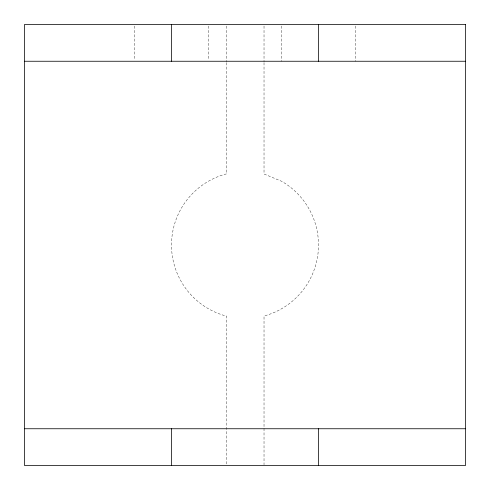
<?xml version="1.0" encoding="UTF-8"?>
<svg xmlns="http://www.w3.org/2000/svg" width="490" height="490" viewBox="0 0 490 490"><rect width="100%" height="100%" fill="white"/><g stroke="black" fill="none" stroke-linecap="round" stroke-linejoin="round"><path stroke-width="0.37" stroke-dasharray="2.45 1.84" d="M355.25 26.001L355.25 61.25M281.75 26.001L281.75 61.25M264.024 26.025L264.024 61.875M264.024 62.64L264.024 174.005L281.75 181.349A73.5 73.5 0 0 1 264.024 315.995L264.024 464.734M226.625 26.025L226.625 61.856M226.625 62.616L226.625 173.919L225.976 174.005A73.5 73.5 0 0 0 225.976 315.995L226.625 316.081L226.625 464.741M208.25 26.031L208.25 59.719M134.75 26.031L134.75 59.719"/><path stroke-width="0.73" d="M24.5 61.25L465.5 61.25M24.5 428.75L465.5 428.75M318.5 24.5L318.5 61.25M318.5 428.75L318.5 465.5M171.5 24.5L171.5 61.25M171.5 428.75L171.5 465.5M465.5 24.5L24.5 24.5L24.5 465.5L465.5 465.5L465.5 24.5"/></g></svg>
